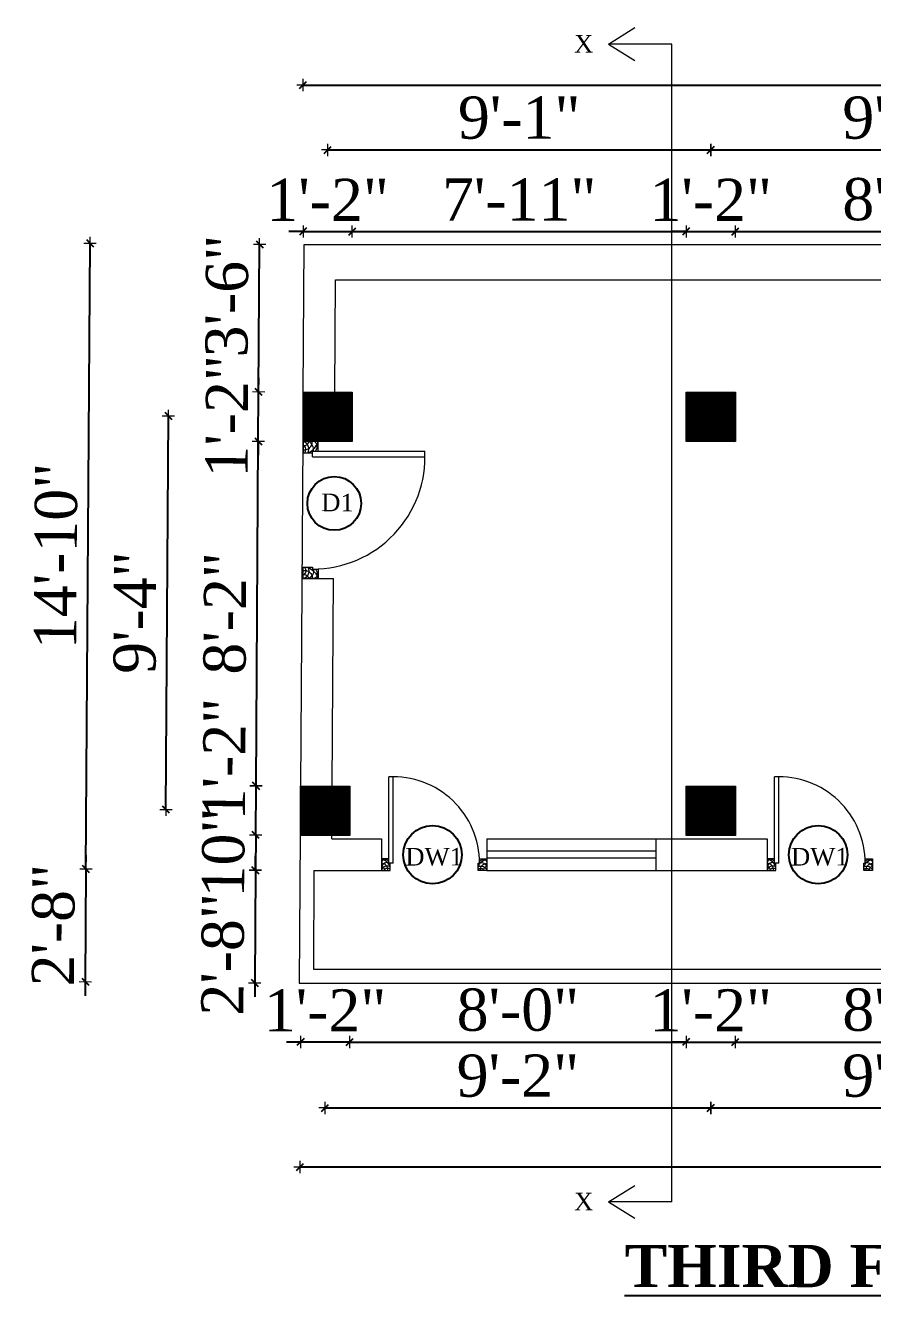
# Model space of a CAD drawing. Header units: inches. Extents: x 4069 to 291496, y -47643 to 12535.
# Drawn here: x 29905.2 to 30146, y 2711.6 to 3072.8 of the extents above; entities that cross this region are included whole.
import ezdxf

# ---------------------------------------------------------------- set-up
doc = ezdxf.new("R2010")
doc.units = ezdxf.units.IN
doc.header["$LTSCALE"] = 5
doc.header["$MEASUREMENT"] = 0
for name, color, linetype, lineweight in [('A-WALL', 7, 'Continuous', 9), ('Dimension', 7, 'Continuous', 18), ('DOOR', 62, 'Continuous', 0)]:
    doc.layers.add(name, color=color, linetype=linetype, lineweight=lineweight)
doc.layers.add('dim line', color=7, linetype='Continuous', lineweight=15, true_color=0xfab2b2)
doc.layers.add('TEXT', color=6, linetype='Continuous')
doc.layers.add('WALL', color=7, linetype='Continuous')
doc.styles.add('ordinary', font='times.ttf')
doc.dimstyles.new('Copy of 96', dxfattribs={"dimtxt": 7, "dimasz": 4, "dimexe": 0.5, "dimexo": 0.5, "dimgap": 3, "dimtad": 1, "dimdec": 1, "dimzin": 11, "dimdsep": 46, "dimlunit": 4, "dimtxsty": 'ordinary', "dimblk": 'OBLIQUE', "dimcen": 0.09, "dimse1": 1, "dimse2": 1, "dimclrt": 6, "dimazin": 0, "dimtfac": 1, "dimtdec": 1, "dimtix": 1, "dimtmove": 2, "dimatfit": 3, "dimldrblk": 'leader', "dimfxl": 0.5, "dimfxlon": 1, "dimtolj": 1, "dimtzin": 0, "dimarcsym": 0})
pattern_1 = [(45, (5670.89868, 1352.72824), (-0.08838834765, 0.08838834765), [])]

# ---------------------------------------------------------------- blocks, each defined once
blk = doc.blocks.new('A$C27B36B59')
at = {"layer": 'DOOR'}
for p, q in [((0, 4), (0, 0)), ((2.5, 4), (0, 4)), ((2.5, 2.5), (2.5, 4)), ((0, 0), (3, 0)), ((3, 2.5), (2.5, 2.5)), ((3, 0), (3, 2.5))]:
    blk.add_line(p, q, dxfattribs=at)
for centre, radius, start, end in [((-1.4, -0.54), 4.75, 22.1411, 72.838), ((1.34, 2.09), 1.64, 45.138, 144.8948), ((2.21, 0.3), 2.49, 83.3149, 152.658), ((0.13, 0.37), 2.05, 349.4875, 93.6805), ((1.96, -0.47), 2.01, 58.7447, 166.495), ((-0.06, 0.32), 1.13, 343.542, 86.947), ((2.08, -0.4), 1.17, 38.2816, 160.1519)]:
    blk.add_arc(centre, radius, start, end, dxfattribs=at)
blk = doc.blocks.new('D2')
at = {"layer": 'DOOR'}
for p, q in [((74473.95, 24047.59), (74473.95, 24018.09)), ((74473.95, 24047.59), (74475.45, 24047.59)), ((74475.45, 24047.59), (74475.45, 24018.13))]:
    blk.add_line(p, q, dxfattribs=at)
blk.add_arc((74473.95, 24047.59), 29.5, 180, 272.9146, dxfattribs=at)
at = {"layer": 'DOOR', "xscale": -1, "rotation": 180}
blk.add_blockref('A$C27B36B59', (74441.95, 24050.09), dxfattribs=at)
at = {"layer": 'DOOR', "rotation": 180}
blk.add_blockref('A$C27B36B59', (74477.95, 24050.09), dxfattribs=at)
blk = doc.blocks.new('oblique')
at = {"color": 0, "lineweight": -2}
blk.add_line((0.25, 0.25), (-0.25, -0.25), dxfattribs=at)
at = {"layer": 'dim line', "lineweight": 9}
for p, q in [((-0.4375, 0), (0.4375, 0)), ((0, 0.4375), (0, -0.4375))]:
    blk.add_line(p, q, dxfattribs=at)
blk = doc.blocks.new('*D634')
at = {"layer": 'A-WALL', "color": 0, "lineweight": -2, "ltscale": 50, "transparency": 16777216}
for p, q in [((29983.36, 2783.69), (29979.36, 2783.69)), ((29997.36, 2783.69), (29983.36, 2783.69)), ((29997.36, 2783.69), (30001.36, 2783.69))]:
    blk.add_line(p, q, dxfattribs=at)
at = {"layer": 'Defpoints', "color": 0, "ltscale": 50, "transparency": 16777216}
for p in [(29983.36, 2842.45, -58.17), (29997.36, 2842.45, -58.17), (29983.36, 2783.69)]:
    blk.add_point(p, dxfattribs=at)
at = {"layer": 'A-WALL', "color": 0, "lineweight": -2, "ltscale": 50, "transparency": 16777216, "xscale": 4, "yscale": 4, "zscale": 4}
blk.add_blockref('oblique', (29983.36, 2783.69), dxfattribs=at)
at = {"layer": 'A-WALL', "color": 0, "lineweight": -2, "ltscale": 50, "transparency": 16777216, "xscale": 4, "yscale": 4, "zscale": 4, "rotation": 180}
blk.add_blockref('oblique', (29997.36, 2783.69), dxfattribs=at)
at = {"layer": 'A-WALL', "color": 6, "ltscale": 50, "transparency": 16777216, "insert": (29990.36, 2792.69), "char_height": 12, "attachment_point": 5, "style": 'ordinary'}
blk.add_mtext('\\A1;1\'-2"', dxfattribs=at)
blk = doc.blocks.new('_OBLIQUE')
at = {"color": 0, "linetype": 'ByBlock'}
blk.add_line((-0.5, -0.5), (0.5, 0.5), dxfattribs=at)
blk = doc.blocks.new('leader')
at = {"layer": 'Dimension'}
for p, q in [((0, -4.328), (0, 4.328)), ((-4.424, 0), (4.424, 0))]:
    blk.add_line(p, q, dxfattribs=at)
blk = doc.blocks.new('*D635')
at = {"layer": 'A-WALL', "color": 0, "lineweight": -2, "ltscale": 5, "transparency": 16777216}
blk.add_line((29997.36, 2783.69), (30092.98, 2783.69), dxfattribs=at)
at = {"layer": 'Defpoints', "color": 0, "ltscale": 5, "transparency": 16777216}
for p in [(29997.36, 2842.45, -58.17), (30092.98, 2842.45, -58.17), (30092.98, 2783.69)]:
    blk.add_point(p, dxfattribs=at)
at = {"layer": 'A-WALL', "color": 0, "lineweight": -2, "ltscale": 5, "transparency": 16777216, "xscale": 4, "yscale": 4, "zscale": 4, "rotation": 180}
blk.add_blockref('oblique', (29997.36, 2783.69), dxfattribs=at)
at = {"layer": 'A-WALL', "color": 0, "lineweight": -2, "ltscale": 5, "transparency": 16777216, "xscale": 4, "yscale": 4, "zscale": 4}
blk.add_blockref('oblique', (30092.98, 2783.69), dxfattribs=at)
at = {"layer": 'A-WALL', "color": 6, "ltscale": 5, "transparency": 16777216, "insert": (30045.17, 2792.8), "char_height": 12, "attachment_point": 5, "style": 'ordinary'}
blk.add_mtext('\\A1;8\'-0"', dxfattribs=at)
blk = doc.blocks.new('*D636')
at = {"layer": 'A-WALL', "color": 0, "lineweight": -2, "ltscale": 5, "transparency": 16777216}
for p, q in [((30092.98, 2783.69), (30088.98, 2783.69)), ((30092.98, 2783.69), (30106.98, 2783.69)), ((30106.98, 2783.69), (30110.98, 2783.69))]:
    blk.add_line(p, q, dxfattribs=at)
at = {"layer": 'Defpoints', "color": 0, "ltscale": 5, "transparency": 16777216}
for p in [(30092.98, 2842.45, -58.17), (30106.98, 2842.45, -58.17), (30106.98, 2783.69)]:
    blk.add_point(p, dxfattribs=at)
at = {"layer": 'A-WALL', "color": 0, "lineweight": -2, "ltscale": 5, "transparency": 16777216, "xscale": 4, "yscale": 4, "zscale": 4}
blk.add_blockref('oblique', (30092.98, 2783.69), dxfattribs=at)
at = {"layer": 'A-WALL', "color": 0, "lineweight": -2, "ltscale": 5, "transparency": 16777216, "xscale": 4, "yscale": 4, "zscale": 4, "rotation": 180}
blk.add_blockref('oblique', (30106.98, 2783.69), dxfattribs=at)
at = {"layer": 'A-WALL', "color": 6, "ltscale": 5, "transparency": 16777216, "insert": (30099.98, 2792.69), "char_height": 12, "attachment_point": 5, "style": 'ordinary'}
blk.add_mtext('\\A1;1\'-2"', dxfattribs=at)
blk = doc.blocks.new('*D637')
at = {"layer": 'A-WALL', "color": 0, "lineweight": -2, "ltscale": 5, "transparency": 16777216}
blk.add_line((30106.98, 2783.69), (30202.6, 2783.69), dxfattribs=at)
at = {"layer": 'Defpoints', "color": 0, "ltscale": 5, "transparency": 16777216}
for p in [(30106.98, 2842.45, -58.17), (30202.6, 2842.45, -58.17), (30202.6, 2783.69)]:
    blk.add_point(p, dxfattribs=at)
at = {"layer": 'A-WALL', "color": 0, "lineweight": -2, "ltscale": 5, "transparency": 16777216, "xscale": 4, "yscale": 4, "zscale": 4, "rotation": 180}
blk.add_blockref('oblique', (30106.98, 2783.69), dxfattribs=at)
at = {"layer": 'A-WALL', "color": 0, "lineweight": -2, "ltscale": 5, "transparency": 16777216, "xscale": 4, "yscale": 4, "zscale": 4}
blk.add_blockref('oblique', (30202.6, 2783.69), dxfattribs=at)
at = {"layer": 'A-WALL', "color": 6, "ltscale": 5, "transparency": 16777216, "insert": (30154.79, 2792.8), "char_height": 12, "attachment_point": 5, "style": 'ordinary'}
blk.add_mtext('\\A1;8\'-0"', dxfattribs=at)
blk = doc.blocks.new('*D530')
at = {"layer": 'A-WALL', "color": 0, "lineweight": -2, "ltscale": 5, "transparency": 16777216}
blk.add_line((29990.36, 2764.94), (30099.98, 2764.94), dxfattribs=at)
at = {"layer": 'Defpoints', "color": 0, "ltscale": 5, "transparency": 16777216}
for p in [(29990.36, 2849.45, -58.17), (30099.98, 2849.45, -58.17), (30099.98, 2764.94)]:
    blk.add_point(p, dxfattribs=at)
at = {"layer": 'A-WALL', "color": 0, "lineweight": -2, "ltscale": 5, "transparency": 16777216, "xscale": 4, "yscale": 4, "zscale": 4, "rotation": 180}
blk.add_blockref('oblique', (29990.36, 2764.94), dxfattribs=at)
at = {"layer": 'A-WALL', "color": 0, "lineweight": -2, "ltscale": 5, "transparency": 16777216, "xscale": 4, "yscale": 4, "zscale": 4}
blk.add_blockref('oblique', (30099.98, 2764.94), dxfattribs=at)
at = {"layer": 'A-WALL', "color": 6, "ltscale": 5, "transparency": 16777216, "insert": (30045.17, 2774.06), "char_height": 12, "attachment_point": 5, "style": 'ordinary'}
blk.add_mtext('\\A1;9\'-2"', dxfattribs=at)
blk = doc.blocks.new('*D641')
at = {"layer": 'A-WALL', "color": 0, "lineweight": -2, "ltscale": 5, "transparency": 16777216}
blk.add_line((30099.98, 2764.94), (30209.6, 2764.94), dxfattribs=at)
at = {"layer": 'Defpoints', "color": 0, "ltscale": 5, "transparency": 16777216}
for p in [(30099.98, 2849.45, -58.17), (30209.6, 2849.45, -58.17), (30209.6, 2764.94)]:
    blk.add_point(p, dxfattribs=at)
at = {"layer": 'A-WALL', "color": 0, "lineweight": -2, "ltscale": 5, "transparency": 16777216, "xscale": 4, "yscale": 4, "zscale": 4, "rotation": 180}
blk.add_blockref('oblique', (30099.98, 2764.94), dxfattribs=at)
at = {"layer": 'A-WALL', "color": 0, "lineweight": -2, "ltscale": 5, "transparency": 16777216, "xscale": 4, "yscale": 4, "zscale": 4}
blk.add_blockref('oblique', (30209.6, 2764.94), dxfattribs=at)
at = {"layer": 'A-WALL', "color": 6, "ltscale": 5, "transparency": 16777216, "insert": (30154.79, 2774.06), "char_height": 12, "attachment_point": 5, "style": 'ordinary'}
blk.add_mtext('\\A1;9\'-2"', dxfattribs=at)
blk = doc.blocks.new('*D531')
at = {"layer": 'A-WALL', "color": 0, "lineweight": -2, "ltscale": 5, "transparency": 16777216}
blk.add_line((30396.93, 2748.13), (29983.26, 2748.13), dxfattribs=at)
at = {"layer": 'Defpoints', "color": 0, "ltscale": 5, "transparency": 16777216}
for p in [(30396.93, 2952.79, -58), (29983.26, 2842.45, -58.17), (29983.26, 2748.13)]:
    blk.add_point(p, dxfattribs=at)
at = {"layer": 'A-WALL', "color": 0, "lineweight": -2, "ltscale": 5, "transparency": 16777216, "xscale": 4, "yscale": 4, "zscale": 4, "rotation": 180}
blk.add_blockref('oblique', (29983.26, 2748.13), dxfattribs=at)
at = {"layer": 'A-WALL', "color": 0, "lineweight": -2, "ltscale": 5, "transparency": 16777216, "xscale": 4, "yscale": 4, "zscale": 4}
blk.add_blockref('oblique', (30396.93, 2748.13), dxfattribs=at)
at = {"layer": 'A-WALL', "color": 6, "ltscale": 5, "transparency": 16777216, "insert": (30190.1, 2757.24), "char_height": 12, "attachment_point": 5, "style": 'ordinary'}
blk.add_mtext('\\A1;34\'-6"', dxfattribs=at)
blk = doc.blocks.new('*D643')
at = {"layer": 'A-WALL', "color": 0, "lineweight": -2, "ltscale": 50, "transparency": 16777216}
for p, q in [((29984.09, 3014.16), (29980.09, 3014.16)), ((29984.09, 3014.16), (29998.09, 3014.16)), ((29998.09, 3014.16), (30002.09, 3014.16))]:
    blk.add_line(p, q, dxfattribs=at)
at = {"layer": 'Defpoints', "color": 0, "ltscale": 50, "transparency": 16777216}
for p in [(29998.09, 3014.16), (29984.09, 2968.45, -58.17), (29998.09, 2968.45, -58.17)]:
    blk.add_point(p, dxfattribs=at)
at = {"layer": 'A-WALL', "color": 0, "lineweight": -2, "ltscale": 50, "transparency": 16777216, "xscale": 4, "yscale": 4, "zscale": 4}
blk.add_blockref('oblique', (29984.09, 3014.16), dxfattribs=at)
at = {"layer": 'A-WALL', "color": 0, "lineweight": -2, "ltscale": 50, "transparency": 16777216, "xscale": 4, "yscale": 4, "zscale": 4, "rotation": 180}
blk.add_blockref('oblique', (29998.09, 3014.16), dxfattribs=at)
at = {"layer": 'A-WALL', "color": 6, "ltscale": 50, "transparency": 16777216, "insert": (29991.09, 3023.16), "char_height": 12, "attachment_point": 5, "style": 'ordinary'}
blk.add_mtext('\\A1;1\'-2"', dxfattribs=at)
blk = doc.blocks.new('*D644')
at = {"layer": 'A-WALL', "color": 0, "lineweight": -2, "ltscale": 5, "transparency": 16777216}
blk.add_line((29998.09, 3014.16), (30092.98, 3014.16), dxfattribs=at)
at = {"layer": 'Defpoints', "color": 0, "ltscale": 5, "transparency": 16777216}
for p in [(30092.98, 3014.16), (29998.09, 2968.45, -58.17), (30092.98, 2968.45, -58.17)]:
    blk.add_point(p, dxfattribs=at)
at = {"layer": 'A-WALL', "color": 0, "lineweight": -2, "ltscale": 5, "transparency": 16777216, "xscale": 4, "yscale": 4, "zscale": 4, "rotation": 180}
blk.add_blockref('oblique', (29998.09, 3014.16), dxfattribs=at)
at = {"layer": 'A-WALL', "color": 0, "lineweight": -2, "ltscale": 5, "transparency": 16777216, "xscale": 4, "yscale": 4, "zscale": 4}
blk.add_blockref('oblique', (30092.98, 3014.16), dxfattribs=at)
at = {"layer": 'A-WALL', "color": 6, "ltscale": 5, "transparency": 16777216, "insert": (30045.53, 3023.28), "char_height": 12, "attachment_point": 5, "style": 'ordinary'}
blk.add_mtext('\\A1;7\'-11"', dxfattribs=at)
blk = doc.blocks.new('*D532')
at = {"layer": 'A-WALL', "color": 0, "lineweight": -2, "ltscale": 5, "transparency": 16777216}
for p, q in [((30092.98, 3014.16), (30088.98, 3014.16)), ((30092.98, 3014.16), (30106.98, 3014.16)), ((30106.98, 3014.16), (30110.98, 3014.16))]:
    blk.add_line(p, q, dxfattribs=at)
at = {"layer": 'Defpoints', "color": 0, "ltscale": 5, "transparency": 16777216}
for p in [(30106.98, 3014.16), (30092.98, 2968.45, -58.17), (30106.98, 2968.45, -58.17)]:
    blk.add_point(p, dxfattribs=at)
at = {"layer": 'A-WALL', "color": 0, "lineweight": -2, "ltscale": 5, "transparency": 16777216, "xscale": 4, "yscale": 4, "zscale": 4}
blk.add_blockref('oblique', (30092.98, 3014.16), dxfattribs=at)
at = {"layer": 'A-WALL', "color": 0, "lineweight": -2, "ltscale": 5, "transparency": 16777216, "xscale": 4, "yscale": 4, "zscale": 4, "rotation": 180}
blk.add_blockref('oblique', (30106.98, 3014.16), dxfattribs=at)
at = {"layer": 'A-WALL', "color": 6, "ltscale": 5, "transparency": 16777216, "insert": (30099.98, 3023.16), "char_height": 12, "attachment_point": 5, "style": 'ordinary'}
blk.add_mtext('\\A1;1\'-2"', dxfattribs=at)
blk = doc.blocks.new('*D645')
at = {"layer": 'A-WALL', "color": 0, "lineweight": -2, "ltscale": 5, "transparency": 16777216}
blk.add_line((30106.98, 3014.16), (30202.6, 3014.16), dxfattribs=at)
at = {"layer": 'Defpoints', "color": 0, "ltscale": 5, "transparency": 16777216}
for p in [(30202.6, 3014.16), (30106.98, 2968.45, -58.17), (30202.6, 2968.45, -58.17)]:
    blk.add_point(p, dxfattribs=at)
at = {"layer": 'A-WALL', "color": 0, "lineweight": -2, "ltscale": 5, "transparency": 16777216, "xscale": 4, "yscale": 4, "zscale": 4, "rotation": 180}
blk.add_blockref('oblique', (30106.98, 3014.16), dxfattribs=at)
at = {"layer": 'A-WALL', "color": 0, "lineweight": -2, "ltscale": 5, "transparency": 16777216, "xscale": 4, "yscale": 4, "zscale": 4}
blk.add_blockref('oblique', (30202.6, 3014.16), dxfattribs=at)
at = {"layer": 'A-WALL', "color": 6, "ltscale": 5, "transparency": 16777216, "insert": (30154.79, 3023.26), "char_height": 12, "attachment_point": 5, "style": 'ordinary'}
blk.add_mtext('\\A1;8\'-0"', dxfattribs=at)
blk = doc.blocks.new('*D534')
at = {"layer": 'A-WALL', "color": 0, "lineweight": -2, "ltscale": 5, "transparency": 16777216}
blk.add_line((29991.09, 3037.35), (30099.98, 3037.35), dxfattribs=at)
at = {"layer": 'Defpoints', "color": 0, "ltscale": 5, "transparency": 16777216}
for p in [(30099.98, 3037.35), (29991.09, 2961.45, -58.17), (30099.98, 2961.45, -58.17)]:
    blk.add_point(p, dxfattribs=at)
at = {"layer": 'A-WALL', "color": 0, "lineweight": -2, "ltscale": 5, "transparency": 16777216, "xscale": 4, "yscale": 4, "zscale": 4, "rotation": 180}
blk.add_blockref('oblique', (29991.09, 3037.35), dxfattribs=at)
at = {"layer": 'A-WALL', "color": 0, "lineweight": -2, "ltscale": 5, "transparency": 16777216, "xscale": 4, "yscale": 4, "zscale": 4}
blk.add_blockref('oblique', (30099.98, 3037.35), dxfattribs=at)
at = {"layer": 'A-WALL', "color": 6, "ltscale": 5, "transparency": 16777216, "insert": (30045.53, 3046.47), "char_height": 12, "attachment_point": 5, "style": 'ordinary'}
blk.add_mtext('\\A1;9\'-1"', dxfattribs=at)
blk = doc.blocks.new('*D648')
at = {"layer": 'A-WALL', "color": 0, "lineweight": -2, "ltscale": 5, "transparency": 16777216}
blk.add_line((30099.98, 3037.35), (30209.6, 3037.35), dxfattribs=at)
at = {"layer": 'Defpoints', "color": 0, "ltscale": 5, "transparency": 16777216}
for p in [(30209.6, 3037.35), (30099.98, 2961.45, -58.17), (30209.6, 2961.45, -58.17)]:
    blk.add_point(p, dxfattribs=at)
at = {"layer": 'A-WALL', "color": 0, "lineweight": -2, "ltscale": 5, "transparency": 16777216, "xscale": 4, "yscale": 4, "zscale": 4, "rotation": 180}
blk.add_blockref('oblique', (30099.98, 3037.35), dxfattribs=at)
at = {"layer": 'A-WALL', "color": 0, "lineweight": -2, "ltscale": 5, "transparency": 16777216, "xscale": 4, "yscale": 4, "zscale": 4}
blk.add_blockref('oblique', (30209.6, 3037.35), dxfattribs=at)
at = {"layer": 'A-WALL', "color": 6, "ltscale": 5, "transparency": 16777216, "insert": (30154.79, 3046.47), "char_height": 12, "attachment_point": 5, "style": 'ordinary'}
blk.add_mtext('\\A1;9\'-2"', dxfattribs=at)
blk = doc.blocks.new('*D535')
at = {"layer": 'A-WALL', "color": 0, "lineweight": -2, "ltscale": 5, "transparency": 16777216}
blk.add_line((29984.09, 3055.78), (30396.93, 3055.78), dxfattribs=at)
at = {"layer": 'Defpoints', "color": 0, "ltscale": 5, "transparency": 16777216}
for p in [(30396.93, 3055.78), (29984.09, 2968.45, -58.17), (30396.93, 2952.79, -58)]:
    blk.add_point(p, dxfattribs=at)
at = {"layer": 'A-WALL', "color": 0, "lineweight": -2, "ltscale": 5, "transparency": 16777216, "xscale": 4, "yscale": 4, "zscale": 4, "rotation": 180}
blk.add_blockref('oblique', (29984.09, 3055.78), dxfattribs=at)
at = {"layer": 'A-WALL', "color": 0, "lineweight": -2, "ltscale": 5, "transparency": 16777216, "xscale": 4, "yscale": 4, "zscale": 4}
blk.add_blockref('oblique', (30396.93, 3055.78), dxfattribs=at)
at = {"layer": 'A-WALL', "color": 6, "ltscale": 5, "transparency": 16777216, "insert": (30190.51, 3064.89), "char_height": 12, "attachment_point": 5, "style": 'ordinary'}
blk.add_mtext('\\A1;34\'-5"', dxfattribs=at)
blk = doc.blocks.new('*D536')
at = {"layer": 'A-WALL', "color": 0, "lineweight": -2, "ltscale": 50, "transparency": 16777216}
blk.add_line((29970.64, 2842.53), (29970.73, 2856.53), dxfattribs=at)
at = {"layer": 'Defpoints', "color": 0, "ltscale": 50, "transparency": 16777216}
for p in [(29970.73, 2856.53), (29983.36, 2856.45, -58.17), (29983.26, 2842.45, -58.17)]:
    blk.add_point(p, dxfattribs=at)
at = {"layer": 'A-WALL', "color": 0, "lineweight": -2, "ltscale": 50, "transparency": 16777216, "xscale": 4, "yscale": 4, "zscale": 4}
for p, rotation in [((29970.73, 2856.53), 89.6259071472328), ((29970.64, 2842.53), 269.6259071472328)]:
    blk.add_blockref('oblique', p, dxfattribs=dict(at, rotation=rotation))
at = {"layer": 'A-WALL', "color": 6, "ltscale": 50, "transparency": 16777216, "insert": (29961.68, 2864.14), "char_height": 12, "attachment_point": 5, "rotation": 89.6259, "style": 'ordinary'}
blk.add_mtext('\\A1;1\'-2"', dxfattribs=at)
blk = doc.blocks.new('*D537')
at = {"layer": 'A-WALL', "color": 0, "lineweight": -2, "ltscale": 5, "transparency": 16777216}
blk.add_line((29970.73, 2856.53), (29971.37, 2954.53), dxfattribs=at)
at = {"layer": 'Defpoints', "color": 0, "ltscale": 5, "transparency": 16777216}
for p in [(29971.37, 2954.53), (29984.09, 2954.45, -58.17), (29983.36, 2856.45, -58.17)]:
    blk.add_point(p, dxfattribs=at)
at = {"layer": 'A-WALL', "color": 0, "lineweight": -2, "ltscale": 5, "transparency": 16777216, "xscale": 4, "yscale": 4, "zscale": 4}
for p, rotation in [((29971.37, 2954.53), 89.62590714722069), ((29970.73, 2856.53), 269.6259071472207)]:
    blk.add_blockref('oblique', p, dxfattribs=dict(at, rotation=rotation))
at = {"layer": 'A-WALL', "color": 6, "ltscale": 5, "transparency": 16777216, "insert": (29961.95, 2905.59), "char_height": 12, "attachment_point": 5, "rotation": 89.6259, "style": 'ordinary'}
blk.add_mtext('\\A1;8\'-2"', dxfattribs=at)
blk = doc.blocks.new('*D650')
at = {"layer": 'A-WALL', "color": 0, "lineweight": -2, "ltscale": 5, "transparency": 16777216}
for p, q in [((29971.46, 2968.53), (29971.49, 2972.53)), ((29971.37, 2954.53), (29971.46, 2968.53)), ((29971.37, 2954.53), (29971.34, 2950.53))]:
    blk.add_line(p, q, dxfattribs=at)
at = {"layer": 'Defpoints', "color": 0, "ltscale": 5, "transparency": 16777216}
for p in [(29971.46, 2968.53), (29984.09, 2968.45, -58.17), (29984.09, 2954.45, -58.17)]:
    blk.add_point(p, dxfattribs=at)
at = {"layer": 'A-WALL', "color": 0, "lineweight": -2, "ltscale": 5, "transparency": 16777216, "xscale": 4, "yscale": 4, "zscale": 4}
for p, rotation in [((29971.46, 2968.53), 269.6259071472207), ((29971.37, 2954.53), 89.62590714722073)]:
    blk.add_blockref('oblique', p, dxfattribs=dict(at, rotation=rotation))
at = {"layer": 'A-WALL', "color": 6, "ltscale": 5, "transparency": 16777216, "insert": (29962.42, 2961.59), "char_height": 12, "attachment_point": 5, "rotation": 89.6259, "style": 'ordinary'}
blk.add_mtext('\\A1;1\'-2"', dxfattribs=at)
blk = doc.blocks.new('*D538')
at = {"layer": 'A-WALL', "color": 0, "lineweight": -2, "ltscale": 5, "transparency": 16777216}
blk.add_line((29945.1, 2849.74), (29945.83, 2961.74), dxfattribs=at)
at = {"layer": 'Defpoints', "color": 0, "ltscale": 5, "transparency": 16777216}
for p in [(29945.83, 2961.74), (29991.09, 2961.45, -58.17), (29990.36, 2849.45, -58.17)]:
    blk.add_point(p, dxfattribs=at)
at = {"layer": 'A-WALL', "color": 0, "lineweight": -2, "ltscale": 5, "transparency": 16777216, "xscale": 4, "yscale": 4, "zscale": 4}
for p, rotation in [((29945.83, 2961.74), 89.62590714722069), ((29945.1, 2849.74), 269.6259071472207)]:
    blk.add_blockref('oblique', p, dxfattribs=dict(at, rotation=rotation))
at = {"layer": 'A-WALL', "color": 6, "ltscale": 5, "transparency": 16777216, "insert": (29936.35, 2905.8), "char_height": 12, "attachment_point": 5, "rotation": 89.6259, "style": 'ordinary'}
blk.add_mtext('\\A1;9\'-4"', dxfattribs=at)
blk = doc.blocks.new('*D539')
at = {"layer": 'A-WALL', "color": 0, "lineweight": -2, "ltscale": 5, "transparency": 16777216}
blk.add_line((29922.37, 2832.85), (29923.54, 3010.85), dxfattribs=at)
at = {"layer": 'Defpoints', "color": 0, "ltscale": 5, "transparency": 16777216}
for p in [(29923.54, 3010.85), (29984.36, 3010.45, -58.17), (29983.2, 2832.45, -58.17)]:
    blk.add_point(p, dxfattribs=at)
at = {"layer": 'A-WALL', "color": 0, "lineweight": -2, "ltscale": 5, "transparency": 16777216, "xscale": 4, "yscale": 4, "zscale": 4}
for p, rotation in [((29923.54, 3010.85), 89.62590714722069), ((29922.37, 2832.85), 269.6259071472207)]:
    blk.add_blockref('oblique', p, dxfattribs=dict(at, rotation=rotation))
at = {"layer": 'A-WALL', "color": 6, "ltscale": 5, "transparency": 16777216, "insert": (29913.85, 2921.91), "char_height": 12, "attachment_point": 5, "rotation": 89.6259, "style": 'ordinary'}
blk.add_mtext('\\A1;14\'-10"', dxfattribs=at)
blk = doc.blocks.new('*D630')
at = {"layer": 'A-WALL', "color": 0, "lineweight": -2, "ltscale": 5, "transparency": 16777216}
blk.add_line((29971.46, 2968.53), (29971.74, 3010.53), dxfattribs=at)
at = {"layer": 'Defpoints', "color": 0, "ltscale": 5, "transparency": 16777216}
for p in [(29971.74, 3010.53), (29984.36, 3010.45), (29984.09, 2968.45, -58.17)]:
    blk.add_point(p, dxfattribs=at)
at = {"layer": 'A-WALL', "color": 0, "lineweight": -2, "ltscale": 5, "transparency": 16777216, "xscale": 4, "yscale": 4, "zscale": 4}
for p, rotation in [((29971.74, 3010.53), 89.62590714722069), ((29971.46, 2968.53), 269.6259071472207)]:
    blk.add_blockref('oblique', p, dxfattribs=dict(at, rotation=rotation))
at = {"layer": 'A-WALL', "color": 6, "ltscale": 5, "transparency": 16777216, "insert": (29962.49, 2995.79), "char_height": 12, "attachment_point": 5, "rotation": 89.6259, "style": 'ordinary'}
blk.add_mtext('\\A1;3\'-6"', dxfattribs=at)
blk = doc.blocks.new('*D525')
at = {"layer": 'A-WALL', "color": 0, "lineweight": -2, "ltscale": 5, "transparency": 16777216}
for p, q in [((29970.64, 2842.53), (29970.66, 2846.53)), ((29970.64, 2842.53), (29970.57, 2832.53)), ((29970.57, 2832.53), (29970.55, 2828.53))]:
    blk.add_line(p, q, dxfattribs=at)
at = {"layer": 'Defpoints', "color": 0, "ltscale": 5, "transparency": 16777216}
for p in [(29983.26, 2842.45, -58.17), (29970.57, 2832.53), (29983.2, 2832.45, -58.17)]:
    blk.add_point(p, dxfattribs=at)
at = {"layer": 'A-WALL', "color": 0, "lineweight": -2, "ltscale": 5, "transparency": 16777216, "xscale": 4, "yscale": 4, "zscale": 4}
for p, rotation in [((29970.64, 2842.53), 269.6259071472207), ((29970.57, 2832.53), 89.62590714722069)]:
    blk.add_blockref('oblique', p, dxfattribs=dict(at, rotation=rotation))
at = {"layer": 'A-WALL', "color": 6, "ltscale": 5, "transparency": 16777216, "insert": (29961.5, 2837.59), "char_height": 12, "attachment_point": 5, "rotation": 89.6259, "style": 'ordinary'}
blk.add_mtext('\\A1;10"', dxfattribs=at)
blk = doc.blocks.new('*D631')
at = {"layer": 'A-WALL', "color": 0, "lineweight": -2, "ltscale": 5, "transparency": 16777216}
for p, q in [((29970.57, 2832.53), (29970.6, 2836.53)), ((29970.57, 2832.53), (29970.36, 2800.53)), ((29970.36, 2800.53), (29970.34, 2796.53))]:
    blk.add_line(p, q, dxfattribs=at)
at = {"layer": 'Defpoints', "color": 0, "ltscale": 5, "transparency": 16777216}
for p in [(29983.2, 2832.45, -58.17), (29970.36, 2800.53), (29982.99, 2800.45)]:
    blk.add_point(p, dxfattribs=at)
at = {"layer": 'A-WALL', "color": 0, "lineweight": -2, "ltscale": 5, "transparency": 16777216, "xscale": 4, "yscale": 4, "zscale": 4}
for p, rotation in [((29970.57, 2832.53), 269.6259071472207), ((29970.36, 2800.53), 89.62590714722069)]:
    blk.add_blockref('oblique', p, dxfattribs=dict(at, rotation=rotation))
at = {"layer": 'A-WALL', "color": 6, "ltscale": 5, "transparency": 16777216, "insert": (29961.32, 2808.61), "char_height": 12, "attachment_point": 5, "rotation": 89.6259, "style": 'ordinary'}
blk.add_mtext('\\A1;2\'-8"', dxfattribs=at)
blk = doc.blocks.new('*D529')
at = {"layer": 'A-WALL', "color": 0, "lineweight": -2, "ltscale": 5, "transparency": 16777216}
for p, q in [((29922.37, 2832.85), (29922.4, 2836.85)), ((29922.37, 2832.85), (29922.17, 2800.85)), ((29922.17, 2800.85), (29922.14, 2796.85))]:
    blk.add_line(p, q, dxfattribs=at)
at = {"layer": 'Defpoints', "color": 0, "ltscale": 5, "transparency": 16777216}
for p in [(29983.2, 2832.45, -58.17), (29922.17, 2800.85), (29982.99, 2800.45, -58.17)]:
    blk.add_point(p, dxfattribs=at)
at = {"layer": 'A-WALL', "color": 0, "lineweight": -2, "ltscale": 5, "transparency": 16777216, "xscale": 4, "yscale": 4, "zscale": 4}
for p, rotation in [((29922.37, 2832.85), 269.6259071472207), ((29922.17, 2800.85), 89.62590714722069)]:
    blk.add_blockref('oblique', p, dxfattribs=dict(at, rotation=rotation))
at = {"layer": 'A-WALL', "color": 6, "ltscale": 5, "transparency": 16777216, "insert": (29913.17, 2816.91), "char_height": 12, "attachment_point": 5, "rotation": 89.6259, "style": 'ordinary'}
blk.add_mtext('\\A1;2\'-8"', dxfattribs=at)

msp = doc.modelspace()

# ---------------------------------------------------------------- hatches: boundary and pattern name
at = {"layer": 'A-WALL', "ltscale": 5}
h = msp.add_hatch(dxfattribs=at)
h.set_pattern_fill('ANSI31', color=256)
h.set_pattern_definition(pattern_1)
h.paths.add_polyline_path([(29998.08686, 2968.44939), (29984.08686, 2968.44939), (29984.08686, 2954.44939), (29988.4202, 2954.44939), (29998.08686, 2954.44939)])
h = msp.add_hatch(dxfattribs=at)
h.set_pattern_fill('ANSI31', color=256)
h.set_pattern_definition(pattern_1)
h.paths.add_polyline_path([(30106.9767, 2968.44939), (30092.9767, 2968.44939), (30092.9767, 2954.44939), (30106.9767, 2954.44939)])
h = msp.add_hatch(dxfattribs=at)
h.set_pattern_fill('ANSI31', color=256)
h.set_pattern_definition(pattern_1)
h.paths.add_polyline_path([(29983.35559, 2856.44939), (29983.35559, 2842.44939), (29997.35559, 2842.44939), (29997.35559, 2856.44939)])
h = msp.add_hatch(dxfattribs=at)
h.set_pattern_fill('ANSI31', color=256)
h.set_pattern_definition(pattern_1)
h.paths.add_polyline_path([(30092.9767, 2842.44939), (30106.9767, 2842.44939), (30106.9767, 2856.44939), (30092.9767, 2856.44939)])

# ---------------------------------------------------------------- linework, layer by layer
for p, q in [((30070.92146, 3067.44939), (30078.35062, 3072.1286)), ((30088.92146, 3067.44939), (30070.92146, 3067.44939)), ((30070.92146, 3067.44939), (30078.35062, 3062.77018)), ((30088.92146, 2738.2455), (30088.92146, 3067.44939)), ((29984.08686, 2968.44939), (29984.36109, 3010.44939)), ((29984.36109, 3010.44939), (30294.272, 3010.44939)), ((29993.08667, 2968.39062), (29993.29599, 3000.44939)), ((29993.29599, 3000.44939), (30293.698, 3000.44939)), ((29984.08686, 2968.44939), (29982.98995, 2800.44939)), ((29983.74081, 2915.44951), (29992.74101, 2915.44951)), ((29992.35578, 2856.44939), (29992.74101, 2915.44951)), ((29992.25784, 2841.44939), (29992.26437, 2842.44939)), ((29992.25784, 2841.44939), (30006.35559, 2841.44939)), ((30006.35559, 2841.44939), (30006.35559, 2832.44939)), ((30036.35559, 2841.44939), (30115.9767, 2841.44939)), ((30036.35559, 2841.44939), (30036.35559, 2832.44939)), ((30084.35559, 2841.44939), (30084.35559, 2832.44939)), ((30084.35559, 2841.44939), (30084.35559, 2832.44939)), ((30115.9767, 2841.44939), (30115.9767, 2832.44939)), ((30084.35559, 2837.94939), (30036.35559, 2837.94939)), ((30084.35559, 2835.94939), (30036.35559, 2835.94939)), ((29987.19897, 2832.44939), (29987.01615, 2804.44939)), ((29987.19897, 2832.44939), (30006.35559, 2832.44939)), ((30036.35559, 2832.44939), (30115.9767, 2832.44939)), ((29987.01615, 2804.44939), (30297.63067, 2804.44939)), ((29982.98995, 2800.44939), (30299.82442, 2800.44939)), ((30070.92146, 2738.2455), (30078.35062, 2742.92471)), ((30088.92146, 2738.2455), (30070.92146, 2738.2455)), ((30070.92146, 2738.2455), (30078.35062, 2733.56629))]:
    msp.add_line(p, q, dxfattribs=at)
at = {"layer": 'A-WALL', "ltscale": 5, "elevation": -58.16904}
for points in [[(29984.08686, 2968.44939), (29998.08686, 2968.44939), (29998.08686, 2954.44939), (29984.08686, 2954.44939)], [(30092.9767, 2968.44939), (30106.9767, 2968.44939), (30106.9767, 2954.44939), (30092.9767, 2954.44939)], [(29983.35559, 2856.44939), (29997.35559, 2856.44939), (29997.35559, 2842.44939), (29983.35559, 2842.44939)], [(30092.9767, 2856.44939), (30106.9767, 2856.44939), (30106.9767, 2842.44939), (30092.9767, 2842.44939)]]:
    msp.add_lwpolyline(points, close=True, dxfattribs=at)
at = {"layer": 'TEXT'}
for centre, radius in [((29992.97062, 2936.84621, -58.16904), 7.64038), ((30020.88182, 2836.94939, -58.16904), 8.29786), ((30130.50293, 2836.94939, -58.16904), 8.29786)]:
    msp.add_circle(centre, radius, dxfattribs=at)

# ---------------------------------------------------------------- block references
at = {"layer": 'WALL', "color": 2, "linetype": 'ByBlock'}
for p, xscale, yscale, zscale, rotation in [((56038.34877, -77729.99777, -58.16904), 1.083333333326322, 1.083333333326322, 1.083333333326322, 89.99999999998198), ((92068.83234, 22873.38765, -58.16904), 0.8332999999984168, 0.8333000000000084, 0.8333, 180), ((92178.45346, 22873.38765, -58.16904), 0.8332999999984168, 0.8333000000000084, 0.8333, 180)]:
    msp.add_blockref('D2', p, dxfattribs=dict(at, xscale=xscale, yscale=yscale, zscale=zscale, rotation=rotation))

# ---------------------------------------------------------------- texts
at = {"layer": 'TEXT', "style": 'ordinary'}
for p in [(30061.13976, 3065.03453, -58.16904), (30061.13976, 2735.83064, -58.16904)]:
    msp.add_text('X', height=5, dxfattribs=at).set_placement(p)
for s, rotation, p in [('D1', 359.5142373, (29989.24438, 2934.64496, -58.16904)), ('DW1', 0.0003881, (30013.1694, 2833.88527, -58.16904)), ('DW1', 0.0003881, (30122.79052, 2833.88527, -58.16904))]:
    msp.add_text(s, height=5, rotation=rotation, dxfattribs=at).set_placement(p)
at = {"layer": 'TEXT', "insert": (30166.63031, 2713.81111), "char_height": 12, "width": 219.8150831, "attachment_point": 8, "rotation": 359.9996119, "style": 'ordinary'}
msp.add_mtext('{\\fTimes New Roman|b1|i0|c0|p18;\\LTHIRD FLOOR PLAN}', dxfattribs=at)

# ---------------------------------------------------------------- dimensions: what is measured, and where the dimension line sits
at = {"layer": 'A-WALL', "ltscale": 5}
for base, p1, p2, picture, middle in [((30396.93486, 3055.78449), (29984.08686, 2968.44939, -58.16904), (30396.93486, 2952.78862, -58), '*D535', (30190.51086, 3064.88831)), ((30099.9767, 3037.35169), (29991.08686, 2961.44939, -58.16904), (30099.9767, 2961.44939, -58.16904), '*D534', (30045.53178, 3046.47281)), ((30209.59782, 3037.35169), (30099.9767, 2961.44939, -58.16904), (30209.59782, 2961.44939, -58.16904), '*D648', (30154.78726, 3046.47281)), ((30092.9767, 3014.15851), (29998.08686, 2968.44939, -58.16904), (30092.9767, 2968.44939, -58.16904), '*D644', (30045.53178, 3023.27963)), ((30106.9767, 3014.15851), (30092.9767, 2968.44939, -58.16904), (30106.9767, 2968.44939, -58.16904), '*D532', (30099.9767, 3023.15851)), ((30202.59782, 3014.15851), (30106.9767, 2968.44939, -58.16904), (30202.59782, 2968.44939, -58.16904), '*D645', (30154.78726, 3023.26233)), ((29983.26418, 2748.13274), (30396.93486, 2952.78862, -58), (29983.26418, 2842.44939, -58.16904), '*D531', (30190.09952, 2757.23656)), ((30099.9767, 2764.94), (29990.35559, 2849.44939, -58.16904), (30099.9767, 2849.44939, -58.16904), '*D530', (30045.16615, 2774.06112)), ((30209.59782, 2764.94), (30099.9767, 2849.44939, -58.16904), (30209.59782, 2849.44939, -58.16904), '*D641', (30154.78726, 2774.06112)), ((30092.9767, 2783.6928), (29997.35559, 2842.44939, -58.16904), (30092.9767, 2842.44939, -58.16904), '*D635', (30045.16615, 2792.79662)), ((30106.9767, 2783.6928), (30092.9767, 2842.44939, -58.16904), (30106.9767, 2842.44939, -58.16904), '*D636', (30099.9767, 2792.6928)), ((30202.59782, 2783.6928), (30106.9767, 2842.44939, -58.16904), (30202.59782, 2842.44939, -58.16904), '*D637', (30154.78726, 2792.79662))]:
    dim = msp.add_linear_dim(base=base, p1=p1, p2=p2, dimstyle='Copy of 96', override={"dimtxt": 12, "dimdec": 0, "dimblk": 'oblique', "dimtdec": 0, "dimarcsym": 1}, dxfattribs=at)
    dim.commit()
    dim.dimension.update_dxf_attribs({"geometry": picture, "text_midpoint": middle})
at = {"layer": 'A-WALL', "ltscale": 50}
for base, p1, p2, picture, middle in [((29998.08686, 3014.15851), (29984.08686, 2968.44939, -58.16904), (29998.08686, 2968.44939, -58.16904), '*D643', (29991.08686, 3023.15851)), ((29983.35559, 2783.6928), (29997.35559, 2842.44939, -58.16904), (29983.35559, 2842.44939, -58.16904), '*D634', (29990.35559, 2792.6928))]:
    dim = msp.add_linear_dim(base=base, p1=p1, p2=p2, dimstyle='Copy of 96', override={"dimtxt": 12, "dimdec": 0, "dimblk": 'oblique', "dimtdec": 0, "dimarcsym": 1}, dxfattribs=at)
    dim.commit()
    dim.dimension.update_dxf_attribs({"geometry": picture, "text_midpoint": middle})
at = {"layer": 'A-WALL', "ltscale": 5}
for base, p1, p2, picture, middle in [((29923.53662, 3010.84652), (29983.19889, 2832.44939, -58.16904), (29984.36109, 3010.44939, -58.16904), '*D539', (29913.85189, 2921.90596)), ((29971.46125, 2968.53182), (29984.08686, 2954.44939, -58.16904), (29984.08686, 2968.44939, -58.16904), '*D650', (29962.41574, 2961.59088)), ((29945.83179, 2961.74487), (29990.35559, 2849.44939, -58.16904), (29991.08686, 2961.44939, -58.16904), '*D538', (29936.34523, 2905.80442)), ((29971.36984, 2954.53242), (29983.35559, 2856.44939, -58.16904), (29984.08686, 2954.44939, -58.16904), '*D537', (29961.94628, 2905.59156)), ((29970.57327, 2832.53182), (29983.26418, 2842.44939, -58.16904), (29983.19889, 2832.44939, -58.16904), '*D525', (29961.50229, 2837.59126)), ((29922.16548, 2800.84652), (29983.19889, 2832.44939, -58.16904), (29982.98995, 2800.44939, -58.16904), '*D529', (29913.16632, 2816.90596))]:
    dim = msp.add_linear_dim(base=base, p1=p1, p2=p2, angle=269.6259071, dimstyle='Copy of 96', override={"dimtxt": 12, "dimdec": 0, "dimblk": 'oblique', "dimtdec": 0, "dimarcsym": 1}, dxfattribs=at)
    dim.commit()
    dim.dimension.update_dxf_attribs({"geometry": picture, "text_midpoint": middle})
for base, p1, p2, picture, middle in [((29971.73548, 3010.53182), (29984.08686, 2968.44939, -58.16904), (29984.36109, 3010.44939), '*D630', (29962.49473, 2995.78566)), ((29970.36433, 2800.53182), (29983.19889, 2832.44939, -58.16904), (29982.98995, 2800.44939), '*D631', (29961.31947, 2808.61244))]:
    dim = msp.add_linear_dim(base=base, p1=p1, p2=p2, angle=269.6259071, dimstyle='Copy of 96', override={"dimtxt": 12, "dimdec": 0, "dimblk": 'oblique', "dimtdec": 0, "dimarcsym": 1}, dxfattribs=at)
    dim.commit()
    dim.dimension.update_dxf_attribs({"geometry": picture, "text_midpoint": middle, "dimtype": 160})
at = {"layer": 'A-WALL', "ltscale": 50}
dim = msp.add_linear_dim(base=(29970.72997, 2856.53182), p1=(29983.26418, 2842.44939, -58.16904), p2=(29983.35559, 2856.44939, -58.16904), angle=89.6259071, dimstyle='Copy of 96', override={"dimtxt": 12, "dimdec": 0, "dimblk": 'oblique', "dimtdec": 0, "dimarcsym": 1}, dxfattribs=at)
dim.commit()
dim.dimension.update_dxf_attribs({"geometry": '*D536', "text_midpoint": (29961.68446, 2864.14311), "dimtype": 161})

doc.saveas('drawing.dxf')
